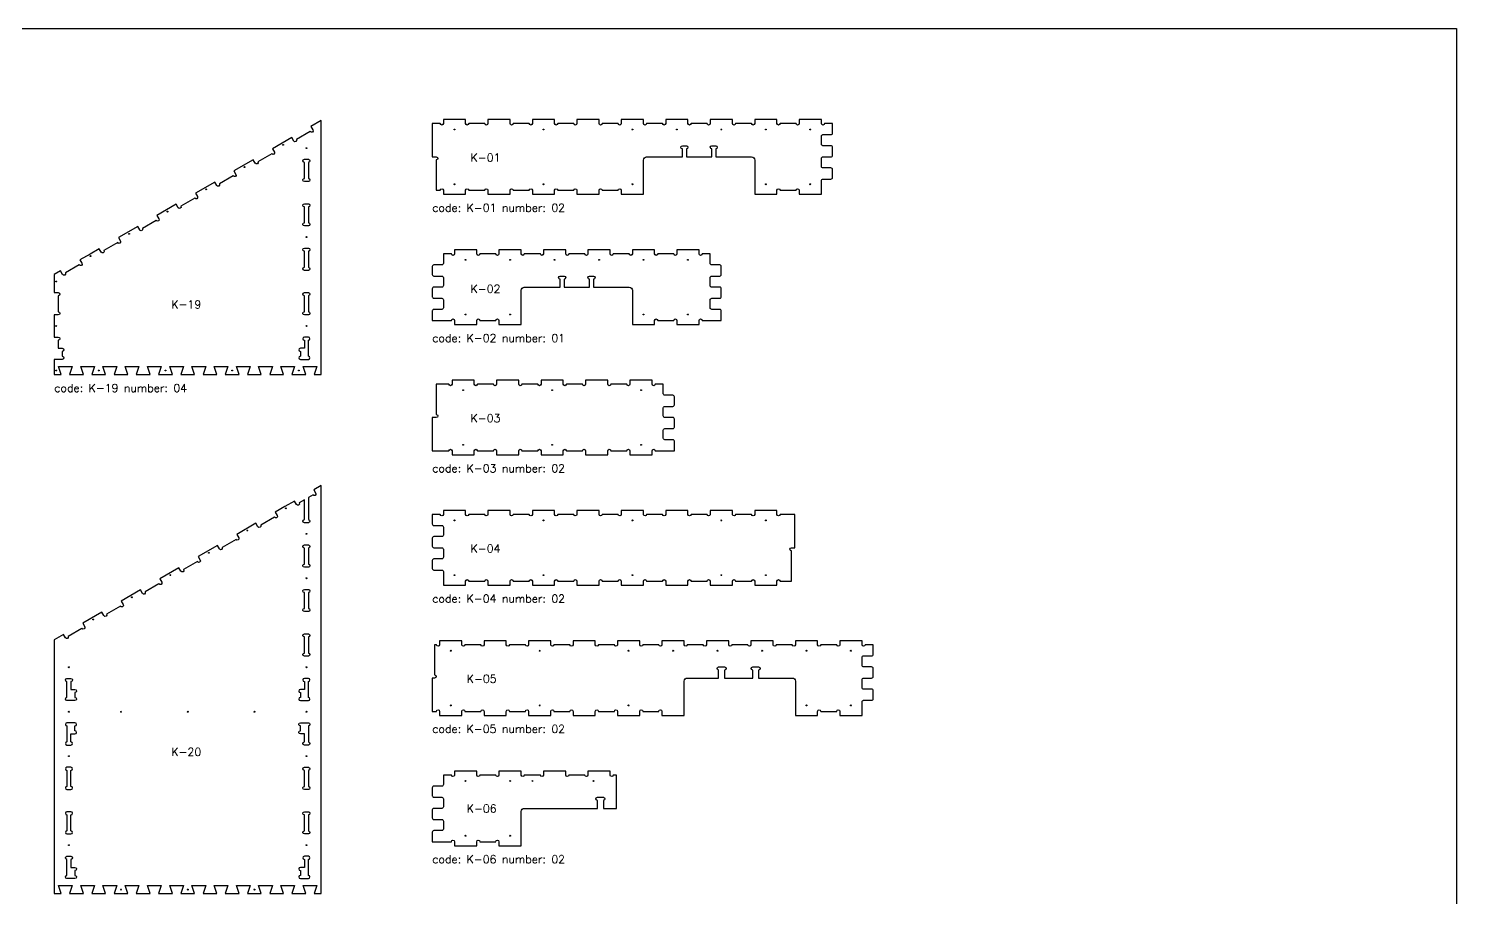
# Model space of a CAD drawing. Header units: millimetres. Extents: x -2063935 to 28085, y -14264 to 11271.
# Drawn here: x 3449 to 9871, y 5829 to 9737 of the extents above; entities that cross this region are included whole.
import ezdxf

# ---------------------------------------------------------------- set-up
doc = ezdxf.new("R2010")
doc.units = ezdxf.units.MM
for name, color, linetype in [('codes', 1, 'Continuous'), ('collection', 9, 'Continuous'), ('drill holes d4mm x 50mm screws', 3, 'Continuous'), ('text', 4, 'Continuous')]:
    doc.layers.add(name, color=color, linetype=linetype)
doc.styles.get("Standard").update_dxf_attribs({"font": 'romans.shx'})

msp = doc.modelspace()

# ---------------------------------------------------------------- linework, layer by layer
at = {"color": 2}
for points in [[(3725.87989, 8723.08146), (3680.33814, 8696.78792), (3689.33814, 8681.19947, -1), (3677.21379, 8674.19947), (3614.85996, 8638.19947, -1), (3602.7356, 8631.19947), (3593.7356, 8646.78792), (3565.11037, 8630.26114), (3565.11037, 8549.26114), (3583.11037, 8549.26114, -1), (3583.11037, 8535.26114), (3583.11037, 8463.26114, -1), (3583.11037, 8449.26114), (3565.11037, 8449.26114), (3565.11037, 8349.26114), (3583.11037, 8349.26114, -1), (3583.11037, 8335.26114), (3583.11037, 8299.26114), (3601.11037, 8299.26114, -1), (3601.11037, 8285.26114), (3601.11037, 8263.26114, -1), (3601.11037, 8249.26114), (3565.11037, 8249.26114), (3565.11037, 8181.26114), (3596.11037, 8181.26114), (3584.11037, 8217.26114), (3646.11037, 8217.26114), (3634.11037, 8181.26114), (3696.11037, 8181.26114), (3684.11037, 8217.26114), (3746.11037, 8217.26114), (3734.11037, 8181.26114), (3796.11037, 8181.26114), (3784.11037, 8217.26114), (3846.11037, 8217.26114), (3834.11037, 8181.26114), (3896.11037, 8181.26114), (3884.11037, 8217.26114), (3946.11037, 8217.26114), (3934.11037, 8181.26114), (3996.11037, 8181.26114), (3984.11037, 8217.26114), (4046.11037, 8217.26114), (4034.11037, 8181.26114), (4096.11037, 8181.26114), (4084.11037, 8217.26114), (4146.11037, 8217.26114), (4134.11037, 8181.26114), (4196.11037, 8181.26114), (4184.11037, 8217.26114), (4246.11037, 8217.26114), (4234.11037, 8181.26114), (4296.11037, 8181.26114), (4284.11037, 8217.26114), (4346.11037, 8217.26114), (4334.11037, 8181.26114), (4396.11037, 8181.26114), (4384.11037, 8217.26114), (4446.11037, 8217.26114), (4434.11037, 8181.26114), (4496.11037, 8181.26114), (4484.11037, 8217.26114), (4546.11037, 8217.26114), (4534.11037, 8181.26114), (4596.11037, 8181.26114), (4584.11037, 8217.26114), (4646.11037, 8217.26114), (4634.11037, 8181.26114), (4696.11037, 8181.26114), (4684.11037, 8217.26114), (4746.11037, 8217.26114), (4734.11037, 8181.26114), (4765.11037, 8181.26114), (4765.11037, 9323.08146), (4719.56863, 9296.78792), (4728.56863, 9281.19947, -1), (4716.44427, 9274.19947), (4654.09044, 9238.19947, -1), (4641.96609, 9231.19947), (4632.96609, 9246.78792), (4546.36355, 9196.78792), (4555.36355, 9181.19947, -1), (4543.23919, 9174.19947), (4480.88536, 9138.19947, -1), (4468.76101, 9131.19947), (4459.76101, 9146.78792), (4373.15847, 9096.78792), (4382.15847, 9081.19947, -1), (4370.03411, 9074.19947), (4307.68028, 9038.19947, -1), (4295.55593, 9031.19947), (4286.55593, 9046.78792), (4199.95339, 8996.78792), (4208.95339, 8981.19947, -1), (4196.82903, 8974.19947), (4134.4752, 8938.19947, -1), (4122.35085, 8931.19947), (4113.35085, 8946.78792), (4026.7483, 8896.78792), (4035.7483, 8881.19947, -1), (4023.62395, 8874.19947), (3961.27012, 8838.19947, -1), (3949.14576, 8831.19947), (3940.14576, 8846.78792), (3853.54322, 8796.78792), (3862.54322, 8781.19947, -1), (3850.41887, 8774.19947), (3788.06504, 8738.19947, -1), (3775.94068, 8731.19947), (3766.94068, 8746.78792), (3725.87989, 8723.08146)], [(7065.11037, 9309.93469), (7029.11037, 9309.93469, -1), (7015.11037, 9309.93469), (7015.11037, 9327.93469), (6965.11037, 9327.93469), (6915.11037, 9327.93469), (6915.11037, 9309.93469, -1), (6901.11037, 9309.93469), (6829.11037, 9309.93469, -1), (6815.11037, 9309.93469), (6815.11037, 9327.93469), (6715.11037, 9327.93469), (6715.11037, 9309.93469, -1), (6701.11037, 9309.93469), (6629.11037, 9309.93469, -1), (6615.11037, 9309.93469), (6615.11037, 9327.93469), (6515.11037, 9327.93469), (6515.11037, 9309.93469, -1), (6501.11037, 9309.93469), (6429.11037, 9309.93469, -1), (6415.11037, 9309.93469), (6415.11037, 9327.93469), (6315.11037, 9327.93469), (6315.11037, 9309.93469, -1), (6301.11037, 9309.93469), (6229.11037, 9309.93469, -1), (6215.11037, 9309.93469), (6215.11037, 9327.93469), (6165.11037, 9327.93469), (6115.11037, 9327.93469), (6115.11037, 9309.93469, -1), (6101.11037, 9309.93469), (6029.11037, 9309.93469, -1), (6015.11037, 9309.93469), (6015.11037, 9327.93469), (5915.11037, 9327.93469), (5915.11037, 9309.93469, -1), (5901.11037, 9309.93469), (5829.11037, 9309.93469, -1), (5815.11037, 9309.93469), (5815.11037, 9327.93469), (5715.11037, 9327.93469), (5715.11037, 9309.93469, -1), (5701.11037, 9309.93469), (5629.11037, 9309.93469, -1), (5615.11037, 9309.93469), (5615.11037, 9327.93469), (5515.11037, 9327.93469), (5515.11037, 9309.93469, -1), (5501.11037, 9309.93469), (5429.11037, 9309.93469, -1), (5415.11037, 9309.93469), (5415.11037, 9327.93469), (5365.11037, 9327.93469), (5315.11037, 9327.93469), (5315.11037, 9309.93469, -1), (5301.11037, 9309.93469), (5265.11037, 9309.93469), (5265.11037, 9159.93469), (5283.11037, 9159.93469, -1), (5283.11037, 9145.93469), (5283.11037, 9009.93469), (5301.11037, 9009.93469, -1), (5315.11037, 9009.93469), (5315.11037, 8991.93469), (5365.11037, 8991.93469), (5415.11037, 8991.93469), (5415.11037, 9009.93469, -1), (5429.11037, 9009.93469), (5501.11037, 9009.93469, -1), (5515.11037, 9009.93469), (5515.11037, 8991.93469), (5615.11037, 8991.93469), (5615.11037, 9009.93469, -1), (5629.11037, 9009.93469), (5701.11037, 9009.93469, -1), (5715.11037, 9009.93469), (5715.11037, 8991.93469), (5815.11037, 8991.93469), (5815.11037, 9009.93469, -1), (5829.11037, 9009.93469), (5901.11037, 9009.93469, -1), (5915.11037, 9009.93469), (5915.11037, 8991.93469), (6015.11037, 8991.93469), (6015.11037, 9009.93469, -1), (6029.11037, 9009.93469), (6101.11037, 9009.93469, -1), (6115.11037, 9009.93469), (6115.11037, 8991.93469), (6215.11037, 8991.93469), (6215.11037, 9145.87481, -0.4142135624), (6229.11037, 9159.87481), (6390.11037, 9159.87481), (6390.11037, 9195.93469, -1), (6390.11037, 9209.93469), (6408.11037, 9209.93469, -1), (6408.11037, 9195.93469), (6408.11037, 9159.87481), (6522.11037, 9159.93469), (6522.11037, 9195.99458, -1), (6522.11037, 9209.99458), (6540.11037, 9209.99458, -1), (6540.11037, 9195.99458), (6540.11037, 9159.93469), (6701.06027, 9159.8796, -0.41400887), (6715.05547, 9145.88459), (6715.11037, 8991.93469), (6815.11037, 8991.93469), (6815.11037, 9009.93469, -1), (6829.11037, 9009.93469), (6901.11037, 9009.93469, -1), (6915.11037, 9009.93469), (6915.11037, 8991.93469), (7015.11037, 8991.93469), (7015.11037, 9052.93469, -0.4142135624), (7022.11037, 9059.93469), (7058.11037, 9059.93469, 0.4142135624), (7065.11037, 9066.93469), (7065.11037, 9102.93469, 0.4142135624), (7058.11037, 9109.93469), (7022.11037, 9109.93469, -0.4142135624), (7015.11037, 9116.93469), (7015.11037, 9152.93469, -0.4142135624), (7022.11037, 9159.93469), (7058.11037, 9159.93469, 0.4142135624), (7065.11037, 9166.93469), (7065.11037, 9202.93469, 0.4142135624), (7058.11037, 9209.93469), (7022.11037, 9209.93469, -0.4142135624), (7015.11037, 9216.93469), (7015.11037, 9252.93469, -0.4142135624), (7022.11037, 9259.93469), (7058.11037, 9259.93469, 0.4142135624), (7065.11037, 9266.93469), (7065.11037, 9309.93469)], [(5415.11037, 8741.93469), (5365.11037, 8741.93469), (5365.11037, 8723.93469, -1), (5351.11037, 8723.93469), (5315.11037, 8723.93469), (5315.11037, 8680.93469, -0.4142135624), (5308.11037, 8673.93469), (5272.11037, 8673.93469, 0.4142135624), (5265.11037, 8666.93469), (5265.11037, 8630.93469, 0.4142135624), (5272.11037, 8623.93469), (5308.11037, 8623.93469, -0.4142135624), (5315.11037, 8616.93469), (5315.11037, 8580.93469, -0.4142135624), (5308.11037, 8573.93469), (5272.11037, 8573.93469, 0.4142135624), (5265.11037, 8566.93469), (5265.11037, 8530.93469, 0.4142135624), (5272.11037, 8523.93469), (5308.11037, 8523.93469, -0.4142135624), (5315.11037, 8516.93469), (5315.11037, 8480.93469, -0.4142135624), (5308.11037, 8473.93469), (5272.11037, 8473.93469, 0.4142135624), (5265.11037, 8466.93469), (5265.11037, 8423.93469), (5351.11037, 8423.93469, -1), (5365.11037, 8423.93469), (5365.11037, 8405.93469), (5415.11037, 8405.93469), (5465.11037, 8405.93469), (5465.11037, 8423.93469, -1), (5479.11037, 8423.93469), (5551.11037, 8423.93469, -1), (5565.11037, 8423.93469), (5565.11037, 8405.93469), (5665.11037, 8405.93469), (5665.11037, 8559.87481, -0.4142135624), (5679.11037, 8573.87481), (5840.11037, 8573.87481), (5840.11037, 8609.93469, -1), (5840.11037, 8623.93469), (5858.11037, 8623.93469, -1), (5858.11037, 8609.93469), (5858.11037, 8573.87481), (5972.11037, 8573.93469), (5972.11037, 8609.99458, -1), (5972.11037, 8623.99458), (5990.11037, 8623.99458, -1), (5990.11037, 8609.99458), (5990.11037, 8573.93469), (6151.06027, 8573.8796, -0.41400887), (6165.05547, 8559.88459), (6165.11037, 8405.93469), (6265.11037, 8405.93469), (6265.11037, 8423.93469, -1), (6279.11037, 8423.93469), (6351.11037, 8423.93469, -1), (6365.11037, 8423.93469), (6365.11037, 8405.93469), (6415.11037, 8405.93469), (6465.11037, 8405.93469), (6465.11037, 8423.93469, -1), (6479.11037, 8423.93469), (6565.11037, 8423.93469), (6565.11037, 8466.93469, 0.4142135624), (6558.11037, 8473.93469), (6522.11037, 8473.93469, -0.4142135624), (6515.11037, 8480.93469), (6515.11037, 8516.93469, -0.4142135624), (6522.11037, 8523.93469), (6558.11037, 8523.93469, 0.4142135624), (6565.11037, 8530.93469), (6565.11037, 8566.93469, 0.4142135624), (6558.11037, 8573.93469), (6522.11037, 8573.93469, -0.4142135624), (6515.11037, 8580.93469), (6515.11037, 8616.93469, -0.4142135624), (6522.11037, 8623.93469), (6558.11037, 8623.93469, 0.4142135624), (6565.11037, 8630.93469), (6565.11037, 8666.93469, 0.4142135624), (6558.11037, 8673.93469), (6522.11037, 8673.93469, -0.4142135624), (6515.11037, 8680.93469), (6515.11037, 8723.93469), (6479.11037, 8723.93469, -1), (6465.11037, 8723.93469), (6465.11037, 8741.93469), (6415.11037, 8741.93469), (6365.11037, 8741.93469), (6365.11037, 8723.93469, -1), (6351.11037, 8723.93469), (6279.11037, 8723.93469, -1), (6265.11037, 8723.93469), (6265.11037, 8741.93469), (6165.11037, 8741.93469), (6165.11037, 8723.93469, -1), (6151.11037, 8723.93469), (6079.11037, 8723.93469, -1), (6065.11037, 8723.93469), (6065.11037, 8741.93469), (5965.11037, 8741.93469), (5965.11037, 8723.93469, -1), (5951.11037, 8723.93469), (5879.11037, 8723.93469, -1), (5865.11037, 8723.93469), (5865.11037, 8741.93469), (5765.11037, 8741.93469), (5765.11037, 8723.93469, -1), (5751.11037, 8723.93469), (5679.11037, 8723.93469, -1), (5665.11037, 8723.93469), (5665.11037, 8741.93469), (5615.11037, 8741.93469), (5565.11037, 8741.93469), (5565.11037, 8723.93469, -1), (5551.11037, 8723.93469), (5479.11037, 8723.93469, -1), (5465.11037, 8723.93469), (5465.11037, 8741.93469), (5415.11037, 8741.93469)], [(4672.11037, 8299.26114, 1), (4672.11037, 8285.26114), (4672.11037, 8263.26114, 1), (4672.11037, 8249.26114), (4708.11037, 8249.26114, 1), (4708.11037, 8263.26114), (4708.11037, 8335.26114, 1), (4708.11037, 8349.26114), (4690.11037, 8349.26114, 1), (4690.11037, 8335.26114), (4690.11037, 8299.26114), (4672.11037, 8299.26114)], [(6354.11037, 7837.93469), (6354.11037, 7880.93469, 0.4142135624), (6347.11037, 7887.93469), (6311.11037, 7887.93469, -0.4142135624), (6304.11037, 7894.93469), (6304.11037, 7930.93469, -0.4142135624), (6311.11037, 7937.93469), (6347.11037, 7937.93469, 0.4142135624), (6354.11037, 7944.93469), (6354.11037, 7980.93469, 0.4142135624), (6347.11037, 7987.93469), (6311.11037, 7987.93469, -0.4142135624), (6304.11037, 7994.93469), (6304.11037, 8030.93469, -0.4142135624), (6311.11037, 8037.93469), (6347.11037, 8037.93469, 0.4142135624), (6354.11037, 8044.93469), (6354.11037, 8080.93469, 0.4142135624), (6347.11037, 8087.93469), (6311.11037, 8087.93469, -0.4142135624), (6304.11037, 8094.93469), (6304.11037, 8137.93469), (6304.11037, 8137.93469), (6268.11037, 8137.93469, -1), (6254.11037, 8137.93469), (6254.11037, 8155.93469), (6154.11037, 8155.93469), (6154.11037, 8137.93469, -1), (6140.11037, 8137.93469), (6068.11037, 8137.93469, -1), (6054.11037, 8137.93469), (6054.11037, 8155.93469), (5954.11037, 8155.93469), (5954.11037, 8137.93469, -1), (5940.11037, 8137.93469), (5868.11037, 8137.93469, -1), (5854.11037, 8137.93469), (5854.11037, 8155.93469), (5754.11037, 8155.93469), (5754.11037, 8137.93469, -1), (5740.11037, 8137.93469), (5668.11037, 8137.93469, -1), (5654.11037, 8137.93469), (5654.11037, 8155.93469), (5554.11037, 8155.93469), (5554.11037, 8137.93469, -1), (5540.11037, 8137.93469), (5468.11037, 8137.93469, -1), (5454.11037, 8137.93469), (5454.11037, 8155.93469), (5404.11037, 8155.93469), (5354.11037, 8155.93469), (5354.11037, 8137.93469, -1), (5340.11037, 8137.93469), (5283.11037, 8137.93469), (5283.11037, 8001.93469, -1), (5283.11037, 7987.93469), (5265.11037, 7987.93469), (5265.11037, 7837.93469), (5340.11037, 7837.93469, -1), (5354.11037, 7837.93469), (5354.11037, 7819.93469), (5404.11037, 7819.93469), (5454.11037, 7819.93469), (5454.11037, 7837.93469, -1), (5468.11037, 7837.93469), (5540.11037, 7837.93469, -1), (5554.11037, 7837.93469), (5554.11037, 7819.93469), (5654.11037, 7819.93469), (5654.11037, 7837.93469, -1), (5668.11037, 7837.93469), (5740.11037, 7837.93469, -1), (5754.11037, 7837.93469), (5754.11037, 7819.93469), (5854.11037, 7819.93469), (5854.11037, 7837.93469, -1), (5868.11037, 7837.93469), (5940.11037, 7837.93469, -1), (5954.11037, 7837.93469), (5954.11037, 7819.93469), (6054.11037, 7819.93469), (6054.11037, 7837.93469, -1), (6068.11037, 7837.93469), (6140.11037, 7837.93469, -1), (6154.11037, 7837.93469), (6154.11037, 7819.93469), (6254.11037, 7819.93469), (6254.11037, 7837.93469, -1), (6268.11037, 7837.93469), (6354.11037, 7837.93469)], [(4602.10038, 7587.14728), (4558.79911, 7562.14728), (4567.79911, 7546.55882, -1), (4555.67476, 7539.55882), (4493.32093, 7503.55882, -1), (4481.19657, 7496.55882), (4472.19657, 7512.14728), (4385.59403, 7462.14728), (4394.59403, 7446.55882, -1), (4382.46968, 7439.55882), (4320.11585, 7403.55882, -1), (4307.99149, 7396.55882), (4298.99149, 7412.14728), (4212.38895, 7362.14728), (4221.38895, 7346.55882, -1), (4209.2646, 7339.55882), (4146.91077, 7303.55882, -1), (4134.78641, 7296.55882), (4125.78641, 7312.14728), (4039.18387, 7262.14728), (4048.18387, 7246.55882, -1), (4036.05951, 7239.55882), (3973.70569, 7203.55882, -1), (3961.58133, 7196.55882), (3952.58133, 7212.14728), (3865.97879, 7162.14728), (3874.97879, 7146.55882, -1), (3862.85443, 7139.55882), (3800.5006, 7103.55882, -1), (3788.37625, 7096.55882), (3779.37625, 7112.14728), (3692.77371, 7062.14728), (3701.77371, 7046.55882, -1), (3689.64935, 7039.55882), (3627.29552, 7003.55882, -1), (3615.17117, 6996.55882), (3606.17117, 7012.14728), (3565.11037, 6988.44082), (3565.11037, 5846.62049), (3596.11037, 5846.62049), (3584.11037, 5882.62049), (3646.11037, 5882.62049), (3634.11037, 5846.62049), (3696.11037, 5846.62049), (3684.11037, 5882.62049), (3746.11037, 5882.62049), (3734.11037, 5846.62049), (3796.11037, 5846.62049), (3784.11037, 5882.62049), (3846.11037, 5882.62049), (3834.11037, 5846.62049), (3896.11037, 5846.62049), (3884.11037, 5882.62049), (3946.11037, 5882.62049), (3934.11037, 5846.62049), (3996.11037, 5846.62049), (3984.11037, 5882.62049), (4046.11037, 5882.62049), (4034.11037, 5846.62049), (4096.11037, 5846.62049), (4084.11037, 5882.62049), (4146.11037, 5882.62049), (4134.11037, 5846.62049), (4196.11037, 5846.62049), (4184.11037, 5882.62049), (4246.11037, 5882.62049), (4234.11037, 5846.62049), (4296.11037, 5846.62049), (4284.11037, 5882.62049), (4346.11037, 5882.62049), (4334.11037, 5846.62049), (4396.11037, 5846.62049), (4384.11037, 5882.62049), (4446.11037, 5882.62049), (4434.11037, 5846.62049), (4496.11037, 5846.62049), (4484.11037, 5882.62049), (4546.11037, 5882.62049), (4534.11037, 5846.62049), (4596.11037, 5846.62049), (4584.11037, 5882.62049), (4646.11037, 5882.62049), (4634.11037, 5846.62049), (4696.11037, 5846.62049), (4684.11037, 5882.62049), (4746.11037, 5882.62049), (4734.11037, 5846.62049), (4765.11037, 5846.62049), (4765.11037, 7681.26114), (4732.00419, 7662.14728), (4741.00419, 7646.55882, -1), (4728.87984, 7639.55882), (4708.11037, 7627.56756), (4708.11037, 7528.62049, -1), (4708.11037, 7514.62049), (4690.11037, 7514.62049, -1), (4690.11037, 7528.62049), (4690.11037, 7617.17526), (4666.52601, 7603.55882, -1), (4654.40165, 7596.55882), (4645.40165, 7612.14728), (4602.10038, 7587.14728)], [(5365.11037, 7233.93469), (5415.11037, 7233.93469), (5415.11037, 7251.93469, -1), (5429.11037, 7251.93469), (5501.11037, 7251.93469, -1), (5515.11037, 7251.93469), (5515.11037, 7233.93469), (5615.11037, 7233.93469), (5615.11037, 7251.93469, -1), (5629.11037, 7251.93469), (5701.11037, 7251.93469, -1), (5715.11037, 7251.93469), (5715.11037, 7233.93469), (5815.11037, 7233.93469), (5815.11037, 7251.93469, -1), (5829.11037, 7251.93469), (5901.11037, 7251.93469, -1), (5915.11037, 7251.93469), (5915.11037, 7233.93469), (6015.11037, 7233.93469), (6015.11037, 7251.93469, -1), (6029.11037, 7251.93469), (6101.11037, 7251.93469, -1), (6115.11037, 7251.93469), (6115.11037, 7233.93469), (6215.11037, 7233.93469), (6215.11037, 7251.93469, -1), (6229.11037, 7251.93469), (6301.11037, 7251.93469, -1), (6315.11037, 7251.93469), (6315.11037, 7233.93469), (6415.11037, 7233.93469), (6415.11037, 7251.93469, -1), (6429.11037, 7251.93469), (6501.11037, 7251.93469, -1), (6515.11037, 7251.93469), (6515.11037, 7233.93469), (6565.11037, 7233.93469), (6615.11037, 7233.93469), (6615.11037, 7251.93469, -1), (6629.11037, 7251.93469), (6701.11037, 7251.93469, -1), (6715.11037, 7251.93469), (6715.11037, 7233.93469), (6765.11037, 7233.93469), (6815.11037, 7233.93469), (6815.11037, 7251.93469, -1), (6829.11037, 7251.93469), (6880.52191, 7251.93469), (6880.52191, 7387.93469, -1), (6880.52191, 7401.93469), (6896.11037, 7401.93469), (6896.11037, 7551.93469), (6829.11037, 7551.93469, -1), (6815.11037, 7551.93469), (6815.11037, 7569.93469), (6765.11037, 7569.93469), (6715.11037, 7569.93469), (6715.11037, 7551.93469, -1), (6701.11037, 7551.93469), (6629.11037, 7551.93469, -1), (6615.11037, 7551.93469), (6615.11037, 7569.93469), (6515.11037, 7569.93469), (6515.11037, 7551.93469, -1), (6501.11037, 7551.93469), (6429.11037, 7551.93469, -1), (6415.11037, 7551.93469), (6415.11037, 7569.93469), (6315.11037, 7569.93469), (6315.11037, 7551.93469, -1), (6301.11037, 7551.93469), (6229.11037, 7551.93469, -1), (6215.11037, 7551.93469), (6215.11037, 7569.93469), (6115.11037, 7569.93469), (6115.11037, 7551.93469, -1), (6101.11037, 7551.93469), (6029.11037, 7551.93469, -1), (6015.11037, 7551.93469), (6015.11037, 7569.93469), (5965.11037, 7569.93469), (5915.11037, 7569.93469), (5915.11037, 7551.93469, -1), (5901.11037, 7551.93469), (5829.11037, 7551.93469, -1), (5815.11037, 7551.93469), (5815.11037, 7569.93469), (5715.11037, 7569.93469), (5715.11037, 7551.93469, -1), (5701.11037, 7551.93469), (5629.11037, 7551.93469, -1), (5615.11037, 7551.93469), (5615.11037, 7569.93469), (5515.11037, 7569.93469), (5515.11037, 7551.93469, -1), (5501.11037, 7551.93469), (5429.11037, 7551.93469, -1), (5415.11037, 7551.93469), (5415.11037, 7569.93469), (5315.11037, 7569.93469), (5315.11037, 7551.93469, -1), (5301.11037, 7551.93469), (5265.11037, 7551.93469), (5265.11037, 7508.93469, 0.4142135624), (5272.11037, 7501.93469), (5308.11037, 7501.93469, -0.4142135624), (5315.11037, 7494.93469), (5315.11037, 7458.93469, -0.4142135624), (5308.11037, 7451.93469), (5272.11037, 7451.93469, 0.4142135624), (5265.11037, 7444.93469), (5265.11037, 7408.93469, 0.4142135624), (5272.11037, 7401.93469), (5308.11037, 7401.93469, -0.4142135624), (5315.11037, 7394.93469), (5315.11037, 7358.93469, -0.4142135624), (5308.11037, 7351.93469), (5272.11037, 7351.93469, 0.4142135624), (5265.11037, 7344.93469), (5265.11037, 7308.93469, 0.4142135624), (5272.11037, 7301.93469), (5308.11037, 7301.93469, -0.4142135624), (5315.11037, 7294.93469), (5315.11037, 7251.93469), (5315.11037, 7233.93469), (5365.11037, 7233.93469)], [(3658.11037, 6764.62049, -1), (3658.11037, 6750.62049), (3658.11037, 6728.62049, -1), (3658.11037, 6714.62049), (3622.11037, 6714.62049, -1), (3622.11037, 6728.62049), (3622.11037, 6800.62049, -1), (3622.11037, 6814.62049), (3640.11037, 6814.62049, -1), (3640.11037, 6800.62049), (3640.11037, 6764.62049), (3658.11037, 6764.62049)], [(4672.11037, 6764.62049, 1), (4672.11037, 6750.62049), (4672.11037, 6728.62049, 1), (4672.11037, 6714.62049), (4708.11037, 6714.62049, 1), (4708.11037, 6728.62049), (4708.11037, 6800.62049, 1), (4708.11037, 6814.62049), (4690.11037, 6814.62049, 1), (4690.11037, 6800.62049), (4690.11037, 6764.62049), (4672.11037, 6764.62049)], [(3658.11037, 6564.62049, 1), (3658.11037, 6578.62049), (3658.11037, 6600.62049, 1), (3658.11037, 6614.62049), (3622.11037, 6614.62049, 1), (3622.11037, 6600.62049), (3622.11037, 6528.62049, 1), (3622.11037, 6514.62049), (3640.11037, 6514.62049, 1), (3640.11037, 6528.62049), (3640.11037, 6564.62049), (3658.11037, 6564.62049)], [(4672.11037, 6564.62049, -1), (4672.11037, 6578.62049), (4672.11037, 6600.62049, -1), (4672.11037, 6614.62049), (4708.11037, 6614.62049, -1), (4708.11037, 6600.62049), (4708.11037, 6528.62049, -1), (4708.11037, 6514.62049), (4690.11037, 6514.62049, -1), (4690.11037, 6528.62049), (4690.11037, 6564.62049), (4672.11037, 6564.62049)], [(6092.94579, 6229.93469), (6092.94579, 6379.93469), (6079.11037, 6379.93469, -1), (6065.11037, 6379.93469), (6065.11037, 6397.93469), (5965.11037, 6397.93469), (5965.11037, 6379.93469, -1), (5951.11037, 6379.93469), (5879.11037, 6379.93469, -1), (5865.11037, 6379.93469), (5865.11037, 6397.93469), (5765.11037, 6397.93469), (5765.11037, 6379.93469, -1), (5751.11037, 6379.93469), (5679.11037, 6379.93469, -1), (5665.11037, 6379.93469), (5665.11037, 6397.93469), (5615.11037, 6397.93469), (5565.11037, 6397.93469), (5565.11037, 6379.93469, -1), (5551.11037, 6379.93469), (5479.11037, 6379.93469, -1), (5465.11037, 6379.93469), (5465.11037, 6397.93469), (5415.11037, 6397.93469), (5365.11037, 6397.93469), (5365.11037, 6379.93469, -1), (5351.11037, 6379.93469), (5315.11037, 6379.93469), (5315.11037, 6336.93469, -0.4142135624), (5308.11037, 6329.93469), (5272.11037, 6329.93469, 0.4142135624), (5265.11037, 6322.93469), (5265.11037, 6286.93469, 0.4142135624), (5272.11037, 6279.93469), (5308.11037, 6279.93469, -0.4142135624), (5315.11037, 6272.93469), (5315.11037, 6236.93469, -0.4142135624), (5308.11037, 6229.93469), (5272.11037, 6229.93469, 0.4142135624), (5265.11037, 6222.93469), (5265.11037, 6186.93469, 0.4142135624), (5272.11037, 6179.93469), (5308.11037, 6179.93469, -0.4142135624), (5315.11037, 6172.93469), (5315.11037, 6136.93469, -0.4142135624), (5308.11037, 6129.93469), (5272.11037, 6129.93469, 0.4142135624), (5265.11037, 6122.93469), (5265.11037, 6079.93469), (5351.11037, 6079.93469, -1), (5365.11037, 6079.93469), (5365.11037, 6061.93469), (5415.11037, 6061.93469), (5465.11037, 6061.93469), (5465.11037, 6079.93469, -1), (5479.11037, 6079.93469), (5551.11037, 6079.93469, -1), (5565.11037, 6079.93469), (5565.11037, 6061.93469), (5665.11037, 6061.93469), (5665.11037, 6215.87481, -0.4142135624), (5679.11037, 6229.87481), (6007.53707, 6229.93469), (6007.53707, 6265.99458, -1), (6007.53707, 6279.99458), (6034.53707, 6279.99931, -1), (6034.53707, 6265.99931), (6034.53707, 6229.93469), (6092.94579, 6229.93469)], [(3658.11037, 5964.62049, -1), (3658.11037, 5950.62049), (3658.11037, 5928.62049, -1), (3658.11037, 5914.62049), (3622.11037, 5914.62049, -1), (3622.11037, 5928.62049), (3622.11037, 6000.62049, -1), (3622.11037, 6014.62049), (3640.11037, 6014.62049, -1), (3640.11037, 6000.62049), (3640.11037, 5964.62049), (3658.11037, 5964.62049)], [(4672.11037, 5964.62049, 1), (4672.11037, 5950.62049), (4672.11037, 5928.62049, 1), (4672.11037, 5914.62049), (4708.11037, 5914.62049, 1), (4708.11037, 5928.62049), (4708.11037, 6000.62049, 1), (4708.11037, 6014.62049), (4690.11037, 6014.62049, 1), (4690.11037, 6000.62049), (4690.11037, 5964.62049), (4672.11037, 5964.62049)]]:
    msp.add_lwpolyline(points, format="xyb", dxfattribs=at)
for points in [[(4708.11037, 9049.26114), (4690.11037, 9049.26114, -1), (4690.11037, 9063.26114), (4690.11037, 9135.26114, -1), (4690.11037, 9149.26114), (4708.11037, 9149.26114, -1), (4708.11037, 9135.26114), (4708.11037, 9063.26114, -1)], [(4708.11037, 8849.26114), (4690.11037, 8849.26114, -1), (4690.11037, 8863.26114), (4690.11037, 8935.26114, -1), (4690.11037, 8949.26114), (4708.11037, 8949.26114, -1), (4708.11037, 8935.26114), (4708.11037, 8863.26114, -1)], [(4708.11037, 8649.26114), (4690.11037, 8649.26114, -1), (4690.11037, 8663.26114), (4690.11037, 8735.26114, -1), (4690.11037, 8749.26114), (4708.11037, 8749.26114, -1), (4708.11037, 8735.26114), (4708.11037, 8663.26114, -1)], [(4708.11037, 8449.26114), (4690.11037, 8449.26114, -1), (4690.11037, 8463.26114), (4690.11037, 8535.26114, -1), (4690.11037, 8549.26114), (4708.11037, 8549.26114, -1), (4708.11037, 8535.26114), (4708.11037, 8463.26114, -1)], [(4708.11037, 7314.62049), (4690.11037, 7314.62049, -1), (4690.11037, 7328.62049), (4690.11037, 7400.62049, -1), (4690.11037, 7414.62049), (4708.11037, 7414.62049, -1), (4708.11037, 7400.62049), (4708.11037, 7328.62049, -1)], [(4708.11037, 7114.62049), (4690.11037, 7114.62049, -1), (4690.11037, 7128.62049), (4690.11037, 7200.62049, -1), (4690.11037, 7214.62049), (4708.11037, 7214.62049, -1), (4708.11037, 7200.62049), (4708.11037, 7128.62049, -1)], [(4708.11037, 6914.62049), (4690.11037, 6914.62049, -1), (4690.11037, 6928.62049), (4690.11037, 7000.62049, -1), (4690.11037, 7014.62049), (4708.11037, 7014.62049, -1), (4708.11037, 7000.62049), (4708.11037, 6928.62049, -1)], [(5275.50268, 6965.93469), (5275.50268, 6829.93469, -1), (5275.50268, 6815.93469), (5265.11037, 6815.93469), (5265.11037, 6733.93469), (5265.11037, 6665.93469), (5284.16394, 6665.93469, -1), (5298.16394, 6665.93469), (5298.16394, 6647.93469), (5348.16394, 6647.93469), (5398.16394, 6647.93469), (5398.16394, 6665.93469, -1), (5412.16394, 6665.93469), (5484.16394, 6665.93469, -1), (5498.16394, 6665.93469), (5498.16394, 6647.93469), (5598.16394, 6647.93469), (5598.16394, 6665.93469, -1), (5612.16394, 6665.93469), (5684.16394, 6665.93469, -1), (5698.16394, 6665.93469), (5698.16394, 6647.93469), (5798.16394, 6647.93469), (5798.16394, 6665.93469, -1), (5812.16394, 6665.93469), (5884.16394, 6665.93469, -1), (5898.16394, 6665.93469), (5898.16394, 6647.93469), (5998.16394, 6647.93469), (5998.16394, 6665.93469, -1), (6012.16394, 6665.93469), (6084.16394, 6665.93469, -1), (6098.16394, 6665.93469), (6098.16394, 6647.93469), (6148.16394, 6647.93469), (6198.16394, 6647.93469), (6198.16394, 6665.93469, -1), (6212.16394, 6665.93469), (6284.16394, 6665.93469, -1), (6298.16394, 6665.93469), (6298.16394, 6647.93469), (6348.16394, 6647.93469), (6398.16394, 6647.93469), (6398.16394, 6801.87481, -0.4142135624), (6412.16394, 6815.87481), (6552.79465, 6815.87481), (6552.79465, 6851.93469, -1), (6552.79465, 6865.93469), (6579.79465, 6865.93469, -1), (6579.79465, 6851.93469), (6579.79465, 6815.87481), (6706.17664, 6815.87481), (6706.17664, 6851.99458, -1), (6706.17664, 6865.99458), (6732.96125, 6865.99458, -1), (6732.96125, 6851.99458), (6732.96125, 6815.87481), (6884.11384, 6815.8796, -0.41400887), (6898.10904, 6801.88459), (6898.16394, 6647.93469), (6998.16394, 6647.93469), (6998.16394, 6665.93469, -1), (7012.16394, 6665.93469), (7084.16394, 6665.93469, -1), (7098.16394, 6665.93469), (7098.16394, 6647.93469), (7198.16394, 6647.93469), (7198.16394, 6708.93469, -0.4142135624), (7205.16394, 6715.93469), (7241.16394, 6715.93469, 0.4142135624), (7248.16394, 6722.93469), (7248.16394, 6758.93469, 0.4142135624), (7241.16394, 6765.93469), (7205.16394, 6765.93469, -0.4142135624), (7198.16394, 6772.93469), (7198.16394, 6808.93469, -0.4142135624), (7205.16394, 6815.93469), (7241.16394, 6815.93469, 0.4142135624), (7248.16394, 6822.93469), (7248.16394, 6858.93469, 0.4142135624), (7241.16394, 6865.93469), (7205.16394, 6865.93469, -0.4142135624), (7198.16394, 6872.93469), (7198.16394, 6908.93469, -0.4142135624), (7205.16394, 6915.93469), (7241.16394, 6915.93469, 0.4142135624), (7248.16394, 6922.93469), (7248.16394, 6965.93469), (7212.16394, 6965.93469, -1), (7198.16394, 6965.93469), (7198.16394, 6983.93469), (7148.16394, 6983.93469), (7098.16394, 6983.93469), (7098.16394, 6965.93469, -1), (7084.16394, 6965.93469), (7012.16394, 6965.93469, -1), (6998.16394, 6965.93469), (6998.16394, 6983.93469), (6898.16394, 6983.93469), (6898.16394, 6965.93469, -1), (6884.16394, 6965.93469), (6812.16394, 6965.93469, -1), (6798.16394, 6965.93469), (6798.16394, 6983.93469), (6698.16394, 6983.93469), (6698.16394, 6965.93469, -1), (6684.16394, 6965.93469), (6612.16394, 6965.93469, -1), (6598.16394, 6965.93469), (6598.16394, 6983.93469), (6498.16394, 6983.93469), (6498.16394, 6965.93469, -1), (6484.16394, 6965.93469), (6412.16394, 6965.93469, -1), (6398.16394, 6965.93469), (6398.16394, 6983.93469), (6348.16394, 6983.93469), (6298.16394, 6983.93469), (6298.16394, 6965.93469, -1), (6284.16394, 6965.93469), (6212.16394, 6965.93469, -1), (6198.16394, 6965.93469), (6198.16394, 6983.93469), (6148.16394, 6983.93469), (6098.16394, 6983.93469), (6098.16394, 6965.93469, -1), (6084.16394, 6965.93469), (6012.16394, 6965.93469, -1), (5998.16394, 6965.93469), (5998.16394, 6983.93469), (5898.16394, 6983.93469), (5898.16394, 6965.93469, -1), (5884.16394, 6965.93469), (5812.16394, 6965.93469, -1), (5798.16394, 6965.93469), (5798.16394, 6983.93469), (5698.16394, 6983.93469), (5698.16394, 6965.93469, -1), (5684.16394, 6965.93469), (5612.16394, 6965.93469, -1), (5598.16394, 6965.93469), (5598.16394, 6983.93469), (5498.16394, 6983.93469), (5498.16394, 6965.93469, -1), (5484.16394, 6965.93469), (5412.16394, 6965.93469, -1), (5398.16394, 6965.93469), (5398.16394, 6983.93469), (5348.16394, 6983.93469), (5298.16394, 6983.93469), (5298.16394, 6965.93469, -1), (5284.16394, 6965.93469), (5275.50268, 6965.93469)], [(3622.11037, 6314.62049), (3640.11037, 6314.62049, 1), (3640.11037, 6328.62049), (3640.11037, 6400.62049, 1), (3640.11037, 6414.62049), (3622.11037, 6414.62049, 1), (3622.11037, 6400.62049), (3622.11037, 6328.62049, 1)], [(4708.11037, 6314.62049), (4690.11037, 6314.62049, -1), (4690.11037, 6328.62049), (4690.11037, 6400.62049, -1), (4690.11037, 6414.62049), (4708.11037, 6414.62049, -1), (4708.11037, 6400.62049), (4708.11037, 6328.62049, -1)], [(3622.11037, 6114.62049), (3640.11037, 6114.62049, 1), (3640.11037, 6128.62049), (3640.11037, 6200.62049, 1), (3640.11037, 6214.62049), (3622.11037, 6214.62049, 1), (3622.11037, 6200.62049), (3622.11037, 6128.62049, 1)], [(4708.11037, 6114.62049), (4690.11037, 6114.62049, -1), (4690.11037, 6128.62049), (4690.11037, 6200.62049, -1), (4690.11037, 6214.62049), (4708.11037, 6214.62049, -1), (4708.11037, 6200.62049), (4708.11037, 6128.62049, -1)]]:
    msp.add_lwpolyline(points, format="xyb", close=True, dxfattribs=at)
at = {"layer": 'collection'}
msp.add_lwpolyline([(-1109.52455, 9737.05147), (9871.20497, 9737.05147), (9871.20497, 2225.14331), (-1109.52455, 2225.14331)], close=True, dxfattribs=at)
at = {"layer": 'drill holes d4mm x 50mm screws'}
for centre in [(5365.11037, 9282.93469), (5765.11037, 9282.93469), (6165.11037, 9282.93469), (6365.11037, 9282.93469), (6565.11037, 9282.93469), (6765.11037, 9282.93469), (6965.11037, 9282.93469), (4594.16482, 9213.9937), (4699.11037, 9199.26114), (4420.95974, 9113.9937), (4247.75466, 9013.9937), (5365.11037, 9036.93469), (5765.11037, 9036.93469), (6165.11037, 9036.93469), (6765.11037, 9036.93469), (6965.11037, 9036.93469), (4074.54957, 8913.9937), (3901.34449, 8813.9937), (4699.11037, 8799.26114), (3728.13941, 8713.9937), (5415.11037, 8696.93469), (5615.11037, 8696.93469), (5815.11037, 8696.93469), (6015.11037, 8696.93469), (6215.11037, 8696.93469), (6415.11037, 8696.93469), (3574.11037, 8599.26114), (5415.11037, 8450.93469), (5615.11037, 8450.93469), (6215.11037, 8450.93469), (6415.11037, 8450.93469), (3574.11037, 8399.26114), (4699.11037, 8399.26114), (3574.11037, 8199.26114), (3765.11037, 8199.26114), (4065.11037, 8199.26114), (4365.11037, 8199.26114), (4665.11037, 8199.26114), (5404.11037, 8110.93469), (5804.11037, 8110.93469), (6204.11037, 8110.93469), (5404.11037, 7864.93469), (5804.11037, 7864.93469), (6204.11037, 7864.93469), (4606.60038, 7579.35305), (5365.11037, 7524.93469), (5765.11037, 7524.93469), (6165.11037, 7524.93469), (6565.11037, 7524.93469), (6765.11037, 7524.93469), (4433.3953, 7479.35305), (4699.11037, 7464.62049), (4260.19022, 7379.35305), (4086.98514, 7279.35305), (4699.11037, 7264.62049), (5365.11037, 7278.93469), (5765.11037, 7278.93469), (6165.11037, 7278.93469), (6565.11037, 7278.93469), (6765.11037, 7278.93469), (3913.78006, 7179.35305), (3740.57498, 7079.35305), (5348.16394, 6938.93469), (5748.16394, 6938.93469), (6148.16394, 6938.93469), (6348.16394, 6938.93469), (6548.16394, 6938.93469), (6748.16394, 6938.93469), (6948.16394, 6938.93469), (7148.16394, 6938.93469), (3631.11037, 6864.62049), (4699.11037, 6864.62049), (5348.16394, 6692.93469), (5748.16394, 6692.93469), (6148.16394, 6692.93469), (6948.16394, 6692.93469), (7148.16394, 6692.93469), (3631.11037, 6664.62049), (3865.11037, 6664.62049), (4165.11037, 6664.62049), (4465.11037, 6664.62049), (4699.11037, 6664.62049), (3631.11037, 6464.62049), (4699.11037, 6464.62049), (5415.11037, 6352.93469), (5615.11037, 6352.93469), (5715.11037, 6352.93469), (5990.11037, 6352.93469), (5415.11037, 6106.93469), (5615.11037, 6106.93469), (3631.11037, 6064.62049), (4699.11037, 6064.62049), (3865.11037, 5864.62049), (4165.11037, 5864.62049), (4465.11037, 5864.62049)]:
    msp.add_circle(centre, 2, dxfattribs=at)

# ---------------------------------------------------------------- texts
at = {"layer": 'codes', "char_height": 36, "attachment_point": 4}
for s, heights, insert in [('K-01', [0], (5437.36752, 9156.70675)), ('K-02', [0], (5437.36752, 8566.42156)), ('K-19', [0], (4091.6762, 8496.46539)), ('K-03', [36], (5437.36752, 7984.70675)), ('K-04', [36], (5437.36752, 7398.70675)), ('K-05', [0], (5420.42109, 6812.70675)), ('K-20', [0], (4091.6762, 6483.91874)), ('K-06', [0], (5420.42109, 6229.16515))]:
    msp.add_mtext_dynamic_manual_height_columns(s, width=133.0311663, gutter_width=1, heights=heights, dxfattribs=dict(at, insert=insert))
at = {"layer": 'text', "char_height": 36, "attachment_point": 1}
for s, insert in [('code: K-01 number: 02', (5265.11037, 8949.06106)), ('code: K-02 number: 01', (5265.11037, 8363.06106)), ('code: K-19 number: 04', (3565.11037, 8138.38751)), ('code: K-03 number: 02', (5265.11037, 7777.06106)), ('code: K-04 number: 02', (5265.11037, 7191.06106)), ('code: K-05 number: 02', (5265.11037, 6605.06106)), ('code: K-06 number: 02', (5265.11037, 6019.06106))]:
    msp.add_mtext_dynamic_manual_height_columns(s, width=1200, gutter_width=1, heights=[0], dxfattribs=dict(at, insert=insert))

doc.saveas('drawing.dxf')
